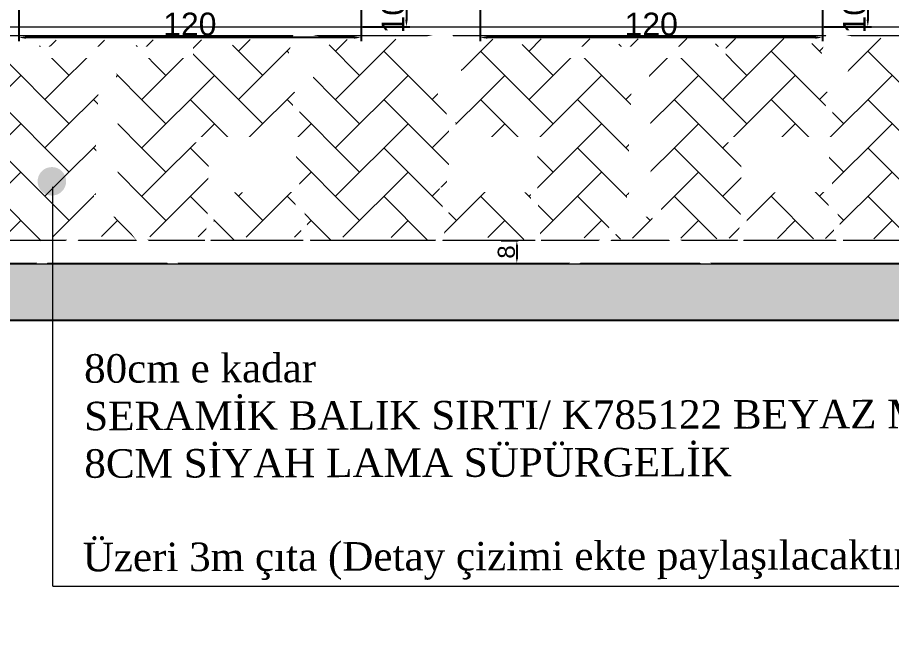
# Model space of a CAD drawing. Header units: millimetres. Extents: x 1287 to 21021, y -1522 to 4173.
# Drawn here: x 9445.7 to 9752.1, y 3149.8 to 3366.2 of the extents above; entities that cross this region are included whole.
import ezdxf

# ---------------------------------------------------------------- set-up
doc = ezdxf.new("R2010")
doc.units = ezdxf.units.MM
doc.set_wipeout_variables(frame=1)
for name, color, linetype, lineweight in [('AHŞAP', 44, 'Continuous', 25), ('BİLGİ', 2, 'Continuous', 20), ('LAMBRİ', 105, 'Continuous', 25), ('MASA', 44, 'Continuous', 25), ('SANDALYE', 42, 'Continuous', 25), ('seramik', 7, 'Continuous', 9), ('ÖLÇÜ', 40, 'Continuous', 5)]:
    doc.layers.add(name, color=color, linetype=linetype, lineweight=lineweight)
doc.layers.add('Yazı', color=7, linetype='Continuous')
doc.styles.add('OLCU', font='arial.ttf')
doc.styles.get("Standard").update_dxf_attribs({"font": 'arial.ttf'})
doc.dimstyles.new('ISO-25', dxfattribs={"dimtxt": 2.5, "dimasz": 2.5, "dimexe": 1.25, "dimexo": 0.625, "dimtad": 1, "dimtxsty": 'Standard', "dimcen": 2.5, "dimadec": 0, "dimazin": 0, "dimtfac": 1, "dimtmove": 0, "dimatfit": 3, "dimfxl": 1, "dimarcsym": 0})

# ---------------------------------------------------------------- blocks, each defined once
blk = doc.blocks.new('fdwe')
for points in [[(24701.71, 4500.31), (24690.78, 4497.91), (24697.08, 4477.75), (24699.06, 4478.3), (24701.06, 4463.09), (24699.67, 4463.09), (24699.58, 4463.03), (24699.58, 4461.33), (24699.67, 4461.27), (24701.24, 4461.27), (24701.41, 4459.15), (24699.86, 4445.47), (24697.59, 4445.47), (24697.59, 4443.77), (24699.63, 4443.77), (24694.71, 4419.8), (24694.72, 4419.7), (24694.79, 4419.6), (24694.92, 4419.54), (24696.82, 4419.53), (24696.99, 4419.8), (24702.21, 4443.77), (24729.45, 4443.73), (24730.03, 4432.6), (24732.31, 4419.92), (24732.49, 4419.65), (24732.79, 4419.54), (24733.41, 4419.54), (24733.79, 4419.72), (24733.91, 4420.04), (24732.16, 4433.72), (24731.82, 4443.09), (24731.73, 4461.27), (24737.29, 4461.27), (24737.38, 4461.33), (24737.38, 4463.03), (24737.29, 4463.09), (24703.81, 4463.09), (24701.47, 4478.89), (24706.54, 4480.04)], [(24833.39, 4500.31), (24844.31, 4497.91), (24838.01, 4477.75), (24836.03, 4478.3), (24834.03, 4463.09), (24835.42, 4463.09), (24835.52, 4463.03), (24835.52, 4461.33), (24835.42, 4461.27), (24833.85, 4461.27), (24833.68, 4459.15), (24835.24, 4445.47), (24837.51, 4445.47), (24837.5, 4443.77), (24835.47, 4443.77), (24840.38, 4419.8), (24840.37, 4419.7), (24840.31, 4419.6), (24840.17, 4419.54), (24838.27, 4419.53), (24838.1, 4419.8), (24832.88, 4443.77), (24805.65, 4443.73), (24805.07, 4432.6), (24802.78, 4419.92), (24802.61, 4419.65), (24802.3, 4419.54), (24801.69, 4419.54), (24801.3, 4419.72), (24801.19, 4420.04), (24802.94, 4433.72), (24803.27, 4443.09), (24803.36, 4461.27), (24797.81, 4461.27), (24797.71, 4461.33), (24797.72, 4463.03), (24797.81, 4463.09), (24831.28, 4463.09), (24833.62, 4478.89), (24828.55, 4480.04)]]:
    blk.add_wipeout(points).translate(0, 0, 13.99).dxf.layer = 'SANDALYE'
blk.add_wipeout([(24737.83, 4494.76), (24737.83, 4490.76), (24797.83, 4490.76), (24797.83, 4494.76)]).dxf.layer = 'MASA'
for points in [[(24729.25, 4461.27), (24729.47, 4445.47), (24702.58, 4445.47), (24704.23, 4459.15), (24704.06, 4461.27)], [(24805.84, 4461.27), (24805.62, 4445.47), (24832.51, 4445.47), (24830.86, 4459.15), (24831.03, 4461.27)]]:
    blk.add_wipeout(points).translate(0, 0, 13.99).dxf.layer = 'SANDALYE'
blk.add_wipeout([(24763.56, 4490.76), (24763.56, 4486.8), (24772.11, 4486.8), (24772.11, 4490.76)]).dxf.layer = 'MASA'
blk.add_wipeout([(24771.72, 4486.8), (24770.93, 4485.4), (24764.75, 4485.4), (24763.94, 4486.8)]).dxf.layer = 'MASA'
blk.add_wipeout([(24764.74, 4485.33), (24764.74, 4485.4), (24770.93, 4485.4), (24770.93, 4485.33)]).dxf.layer = 'MASA'
blk.add_wipeout([(24770.93, 4485.33), (24771.17, 4485.33), (24771.17, 4484.77), (24764.78, 4484.77), (24764.42, 4484.77), (24764.42, 4485.33), (24764.74, 4485.33)]).dxf.layer = 'MASA'
blk.add_wipeout([(24764.78, 4484.77), (24764.75, 4483.45), (24770.91, 4483.45), (24770.93, 4484.77)]).dxf.layer = 'MASA'
blk.add_wipeout([(24764.75, 4483.45), (24764.68, 4483.45), (24764.68, 4483.38), (24770.93, 4483.38), (24770.92, 4483.45), (24770.91, 4483.45)]).dxf.layer = 'MASA'
blk.add_wipeout([(24770.86, 4483.38), (24771.11, 4483.38), (24771.11, 4482.82), (24764.72, 4482.82), (24764.36, 4482.82), (24764.36, 4483.38), (24764.68, 4483.38)]).dxf.layer = 'MASA'
blk.add_wipeout([(24764.96, 4482.82), (24770.71, 4482.82), (24771.5, 4466.36), (24764.17, 4466.36)]).dxf.layer = 'MASA'
blk.add_wipeout([(24764.17, 4466.36), (24764.17, 4466.29), (24771.5, 4466.29), (24771.5, 4466.36)]).translate(0, 0, 13.99).dxf.layer = 'MASA'
blk.add_wipeout([(24764.17, 4466.29), (24763.89, 4466.3), (24763.89, 4465.73), (24771.53, 4465.73), (24771.89, 4465.73), (24771.89, 4466.29), (24771.5, 4466.29)]).translate(0, 0, 13.99).dxf.layer = 'MASA'
blk.add_wipeout([(24764.33, 4465.73), (24764.07, 4464.04), (24771.6, 4464.04), (24771.33, 4465.73)]).translate(0, 0, 13.99).dxf.layer = 'MASA'
blk.add_wipeout([(24764.07, 4464.04), (24763.86, 4464.04), (24763.86, 4463.97), (24771.81, 4463.97), (24771.81, 4464.04)]).translate(0, 0, 13.99).dxf.layer = 'MASA'
blk.add_wipeout([(24763.86, 4463.97), (24763.61, 4463.97), (24763.6, 4462.92), (24771.81, 4462.92), (24772.07, 4462.92), (24772.1, 4463.97), (24771.81, 4463.97)]).translate(0, 0, 13.99).dxf.layer = 'MASA'
blk.add_wipeout([(24763.86, 4462.92), (24763.86, 4462.71), (24771.81, 4462.71), (24771.81, 4462.92)]).translate(0, 0, 13.99).dxf.layer = 'MASA'
blk.add_wipeout([(24763.86, 4462.71), (24764.03, 4454.85), (24764.38, 4445.96), (24771.29, 4445.96), (24771.81, 4462.71)]).translate(0, 0, 13.99).dxf.layer = 'MASA'
blk.add_wipeout([(24764.38, 4445.96), (24763.78, 4442.75), (24771.88, 4442.75), (24771.29, 4445.96)]).translate(0, 0, 13.99).dxf.layer = 'MASA'
blk.add_wipeout([(24763.78, 4442.75), (24763.21, 4442.75), (24763.21, 4440.2), (24772.45, 4440.2), (24772.45, 4442.75)]).translate(0, 0, 13.99).dxf.layer = 'MASA'
blk.add_wipeout([(24763.21, 4440.2), (24761.33, 4440.2), (24761.33, 4439.2), (24774.33, 4439.2), (24774.33, 4440.2)]).translate(0, 0, 13.99).dxf.layer = 'MASA'
blk.add_wipeout([(24761.33, 4439.2), (24755.18, 4428.13), (24742.92, 4418.76), (24746.52, 4418.76), (24756.51, 4425.46), (24763.96, 4435.2), (24763.96, 4439.2)]).translate(0, 0, 13.99).dxf.layer = 'MASA'
blk.add_wipeout([(24763.96, 4439.2), (24771.71, 4439.2), (24771.71, 4435.2), (24763.96, 4435.2)]).translate(0, 0, 13.99).dxf.layer = 'MASA'
blk.add_wipeout([(24774.33, 4439.2), (24780.48, 4428.13), (24792.74, 4418.76), (24789.15, 4418.76), (24779.16, 4425.46), (24771.71, 4435.2), (24771.71, 4439.2)]).translate(0, 0, 13.99).dxf.layer = 'MASA'
blk = doc.blocks.new('*D264')
at = {"layer": 'Defpoints', "color": 0, "transparency": 16777216}
for p in [(9614.61, 3287.98), (9614.61, 3279.98), (9620.73, 3279.98)]:
    blk.add_point(p, dxfattribs=at)
at = {"layer": 'ÖLÇÜ', "color": 0, "lineweight": -2, "transparency": 16777216}
for p, q in [((9615.21, 3287.98), (9621.23, 3287.98)), ((9620.73, 3286.48), (9620.73, 3281.48)), ((9615.21, 3279.98), (9621.23, 3279.98))]:
    blk.add_line(p, q, dxfattribs=at)
at = {"layer": 'ÖLÇÜ', "color": 0, "transparency": 16777216}
for points in [[(9620.48, 3286.48), (9620.98, 3286.48), (9620.73, 3287.98)], [(9620.48, 3281.48), (9620.98, 3281.48), (9620.73, 3279.98)]]:
    blk.add_solid(points, dxfattribs=at)
at = {"layer": 'ÖLÇÜ', "color": 0, "lineweight": 0, "transparency": 16777216, "insert": (9617.06, 3283.98), "char_height": 6, "attachment_point": 5, "rotation": 90}
blk.add_mtext('8', dxfattribs=at)
blk = doc.blocks.new('*D266')
at = {"layer": 'Defpoints', "color": 0, "transparency": 16777216}
for p in [(9607.85, 3372.98), (9727.85, 3372.98), (9607.85, 3359.2)]:
    blk.add_point(p, dxfattribs=at)
at = {"layer": 'ÖLÇÜ', "color": 0, "lineweight": -2, "transparency": 16777216}
for p, q in [((9607.85, 3372.35), (9607.85, 3357.95)), ((9727.85, 3372.35), (9727.85, 3357.95)), ((9725.35, 3359.2), (9610.35, 3359.2))]:
    blk.add_line(p, q, dxfattribs=at)
at = {"layer": 'ÖLÇÜ', "color": 0, "transparency": 16777216}
for points in [[(9610.35, 3359.62), (9610.35, 3358.79), (9607.85, 3359.2)], [(9725.35, 3359.62), (9725.35, 3358.79), (9727.85, 3359.2)]]:
    blk.add_solid(points, dxfattribs=at)
at = {"layer": 'ÖLÇÜ', "color": 0, "lineweight": 0, "transparency": 16777216, "insert": (9667.85, 3363.88), "char_height": 8, "attachment_point": 5}
blk.add_mtext('120', dxfattribs=at)
blk = doc.blocks.new('*D270')
at = {"layer": 'Defpoints', "color": 0, "transparency": 16777216}
for p in [(9446.1, 3372.98), (9566.1, 3372.98), (9446.1, 3359.2)]:
    blk.add_point(p, dxfattribs=at)
at = {"layer": 'ÖLÇÜ', "color": 0, "lineweight": -2, "transparency": 16777216}
for p, q in [((9446.1, 3372.35), (9446.1, 3357.95)), ((9566.1, 3372.35), (9566.1, 3357.95)), ((9563.6, 3359.2), (9448.6, 3359.2))]:
    blk.add_line(p, q, dxfattribs=at)
at = {"layer": 'ÖLÇÜ', "color": 0, "transparency": 16777216}
for points in [[(9448.6, 3359.62), (9448.6, 3358.79), (9446.1, 3359.2)], [(9563.6, 3359.62), (9563.6, 3358.79), (9566.1, 3359.2)]]:
    blk.add_solid(points, dxfattribs=at)
at = {"layer": 'ÖLÇÜ', "color": 0, "lineweight": 0, "transparency": 16777216, "insert": (9506.1, 3363.88), "char_height": 8, "attachment_point": 5}
blk.add_mtext('120', dxfattribs=at)
blk = doc.blocks.new('*D273')
at = {"layer": 'Defpoints', "color": 0, "transparency": 16777216}
for p in [(9727.85, 3372.98), (9727.85, 3362.94), (9743.77, 3362.94)]:
    blk.add_point(p, dxfattribs=at)
at = {"layer": 'ÖLÇÜ', "color": 0, "lineweight": -2, "transparency": 16777216}
for p, q in [((9728.48, 3372.98), (9745.02, 3372.98)), ((9743.77, 3370.48), (9743.77, 3365.44)), ((9728.48, 3362.94), (9745.02, 3362.94))]:
    blk.add_line(p, q, dxfattribs=at)
at = {"layer": 'ÖLÇÜ', "color": 0, "transparency": 16777216}
for points in [[(9743.36, 3370.48), (9744.19, 3370.48), (9743.77, 3372.98)], [(9743.36, 3365.44), (9744.19, 3365.44), (9743.77, 3362.94)]]:
    blk.add_solid(points, dxfattribs=at)
at = {"layer": 'ÖLÇÜ', "color": 0, "lineweight": 0, "transparency": 16777216, "insert": (9739.09, 3366.89), "char_height": 8, "attachment_point": 5, "rotation": 90}
blk.add_mtext('{\\fArial|b0|i0|c162|p34;10}', dxfattribs=at)
blk = doc.blocks.new('*D274')
at = {"layer": 'Defpoints', "color": 0, "transparency": 16777216}
for p in [(9566.1, 3372.98), (9566.1, 3362.94), (9582.02, 3362.94)]:
    blk.add_point(p, dxfattribs=at)
at = {"layer": 'ÖLÇÜ', "color": 0, "lineweight": -2, "transparency": 16777216}
for p, q in [((9566.73, 3372.98), (9583.27, 3372.98)), ((9582.02, 3370.48), (9582.02, 3365.44)), ((9566.73, 3362.94), (9583.27, 3362.94))]:
    blk.add_line(p, q, dxfattribs=at)
at = {"layer": 'ÖLÇÜ', "color": 0, "transparency": 16777216}
for points in [[(9581.6, 3370.48), (9582.44, 3370.48), (9582.02, 3372.98)], [(9581.6, 3365.44), (9582.44, 3365.44), (9582.02, 3362.94)]]:
    blk.add_solid(points, dxfattribs=at)
at = {"layer": 'ÖLÇÜ', "color": 0, "lineweight": 0, "transparency": 16777216, "insert": (9577.34, 3366.89), "char_height": 8, "attachment_point": 5, "rotation": 90}
blk.add_mtext('{\\fArial|b0|i0|c162|p34;10}', dxfattribs=at)

msp = doc.modelspace()

# ---------------------------------------------------------------- hatches: boundary and pattern name
h = msp.add_hatch(color=256)
h.dxf.hatch_style = 1
h.paths.add_polyline_path([(10598.775, 584.53), (10598.775, 4059.675), (5942.638, 4059.675), (5942.638, 584.53)])
h.paths.add_polyline_path([(5962.638, 604.53), (5962.638, 4039.675), (10578.775, 4039.675), (10578.775, 604.53)], flags=16)
h.paths.add_polyline_path([(6519.893, 778.27), (6520.667, 3865.935), (6536.057, 3865.935), (6535.283, 778.27)], flags=0)
h.paths.add_polyline_path([(6015.638, 1487.424), (6015.635, 1502.885), (6468.358, 1502.885), (6468.358, 1487.495)], flags=0)
h.paths.add_polyline_path([(6080.278, 1558.408), (6080.278, 1881.292), (6183.601, 1881.292), (6183.601, 1558.408)], flags=0)
h.paths.add_polyline_path([(6071.667, 1891.8), (6037.227, 1891.8), (6054.447, 1921.935)], flags=0)
h.paths.add_polyline_path([(6015.635, 1969.703), (6015.638, 1985.164), (6468.358, 1985.093), (6468.358, 1969.703)], flags=0)
h.paths.add_polyline_path([(6015.521, 2302.178), (6015.523, 2317.639), (6468.243, 2317.568), (6468.243, 2302.178)], flags=0)
h.paths.add_polyline_path([(6015.556, 2537.898), (6015.558, 2553.359), (6468.278, 2553.288), (6468.278, 2537.898)], flags=0)
h.paths.add_polyline_path([(6015.591, 2763.088), (6015.594, 2778.549), (6468.313, 2778.478), (6468.313, 2763.088)], flags=0)
h.paths.add_polyline_path([(6015.635, 2988.278), (6015.638, 3003.739), (6468.358, 3003.668), (6468.358, 2988.278)], flags=0)
h.paths.add_polyline_path([(6015.635, 3269.753), (6015.638, 3285.214), (6468.358, 3285.143), (6468.358, 3269.753)], flags=0)
h.paths.add_polyline_path([(6015.635, 3569.858), (6015.638, 3585.319), (6468.358, 3585.248), (6468.358, 3569.858)], flags=0)
h.paths.add_polyline_path([(6011.198, 802.859), (6502.295, 802.859), (6502.295, 1366.204), (6011.198, 1366.204)], flags=8)
h.paths.add_polyline_path([(6032.866, 1386.231), (6154.175, 1386.231), (6154.175, 1444.648), (6032.866, 1444.648)], flags=8)
h.paths.add_polyline_path([(6083.249, 2022.59), (6419.744, 2022.59), (6419.744, 2188.638), (6083.249, 2188.638)], flags=8)
h.paths.add_polyline_path([(6032.989, 3510.142), (6274.583, 3510.142), (6274.583, 3568.56), (6032.989, 3568.56)], flags=8)
h.paths.add_polyline_path([(6192.211, 1890.769), (6318.904, 1890.769), (6318.904, 1916.599), (6192.211, 1916.599)], flags=8)
h.paths.add_polyline_path([(6096.728, 1889.902), (6173.401, 1889.902), (6173.401, 1915.733), (6096.728, 1915.733)], flags=8)
h.paths.add_polyline_path([(6219.686, 3657.173), (6505.428, 3657.173), (6505.428, 3704.638), (6219.686, 3704.638)], flags=8)
h = msp.add_hatch(color=256)
h.dxf.hatch_style = 1
h.paths.add_polyline_path([(9961.62, 3594.978), (9961.62, 3614.978), (8961.553, 3614.978), (8961.553, 3259.978), (9981.62, 3259.978), (9981.62, 3279.978), (8976.559, 3279.978), (8976.559, 3594.978)])
at = {"layer": 'seramik', "lineweight": 0}
h = msp.add_hatch(dxfattribs=at)
h.set_pattern_fill('AR-HBONE', color=256, scale=3)
h.set_pattern_definition([(45, (-127342602.98, -141991499.365), (1e-15, 16.9705627485), [36, -12]), (135, (-127342594.495, -141991490.88), (1e-15, 16.9705627485), [36, -12])])
h.paths.add_polyline_path([(9926.62, 3356.978), (9375.233, 3356.978), (9375.233, 3287.978), (9926.62, 3287.978)])

# ---------------------------------------------------------------- linework, layer by layer
msp.add_lwpolyline([(8976.559, 3279.978), (9981.62, 3279.978), (9981.62, 3259.978), (8961.553, 3259.978), (8961.553, 3614.978), (9961.62, 3614.978), (9961.62, 3594.978), (8976.559, 3594.978)], close=True)
at = {"layer": 'AHŞAP', "lineweight": 0}
for points in [[(9375.233, 3362.978), (9926.62, 3362.921)], [(9375.233, 3359.978), (9926.62, 3359.978)], [(9926.62, 3287.978), (9377.951, 3287.978)]]:
    msp.add_lwpolyline(points, dxfattribs=at)
at = {"layer": 'BİLGİ', "color": 1, "ltscale": 2}
msp.add_lwpolyline([(9458.046, 3166.809), (9857.048, 3166.809)], dxfattribs=at)
at = {"layer": 'LAMBRİ', "lineweight": 9}
msp.add_lwpolyline([(9926.62, 3279.978), (9377.951, 3279.978)], dxfattribs=at)

# ---------------------------------------------------------------- texts
at = {"layer": 'Yazı', "color": 1, "lineweight": 0, "char_height": 10, "attachment_point": 1, "rotation": 0.14234, "style": 'OLCU'}
for s, insert in [('{\\fTimes New Roman|b0|i0|c162|p18;\\C244;80cm e kadar \\PSERAMİK BALIK SIRTI/ K785122 BEYAZ MAT 10X30cm\\P8CM SİYAH LAMA SÜPÜRGELİK}', (9469.003, 3248.121)), ('{\\fTimes New Roman|b0|i0|c162|p18;\\C244;Üzeri 3m çıta (Detay çizimi ekte paylaşılacaktır)}', (9468.513, 3181.973))]:
    msp.add_mtext_dynamic_manual_height_columns(s, width=712.94007, gutter_width=54.485, heights=[0], dxfattribs=dict(at, insert=insert))

# ---------------------------------------------------------------- dimensions: what is measured, and where the dimension line sits
at = {"layer": 'ÖLÇÜ', "lineweight": 0}
dim = msp.add_linear_dim(base=(9582.02, 3362.941), p1=(9566.102, 3372.978), p2=(9566.102, 3362.941), angle=90, text='{\\fArial|b0|i0|c162|p34;10}', dimstyle='ISO-25', override={"dimtxt": 8}, dxfattribs=at)
dim.commit()
dim.dimension.update_dxf_attribs({"geometry": '*D274', "text_midpoint": (9582.02, 3366.891), "dimtype": 160})

# ---------------------------------------------------------------- next in the draw order: block references
for p in [(-15290.683, -1138.78), (-15103.859, -1138.78)]:
    msp.add_blockref('fdwe', p)

# ---------------------------------------------------------------- next in the draw order: hatches: boundary and pattern name
h = msp.add_hatch(color=256)
h.dxf.hatch_style = 1
h.paths.add_polyline_path([(9452.715, 3308.775, 1), (9462.715, 3308.775, 1)])

# ---------------------------------------------------------------- next in the draw order: linework, layer by layer
at = {"layer": 'BİLGİ', "color": 1, "ltscale": 2}
msp.add_lwpolyline([(9458.046, 3166.809), (9458.046, 3306.867)], dxfattribs=at)

# ---------------------------------------------------------------- next in the draw order: dimensions: what is measured, and where the dimension line sits
at = {"layer": 'ÖLÇÜ', "lineweight": 0}
for base, p1, p2, picture, middle in [((9446.102, 3359.204), (9566.102, 3372.978), (9446.102, 3372.978), '*D270', (9506.102, 3359.204)), ((9607.854, 3359.204), (9727.854, 3372.978), (9607.854, 3372.978), '*D266', (9667.854, 3359.204))]:
    dim = msp.add_linear_dim(base=base, p1=p1, p2=p2, dimstyle='ISO-25', override={"dimtxt": 8}, dxfattribs=at)
    dim.commit()
    dim.dimension.update_dxf_attribs({"geometry": picture, "text_midpoint": middle, "dimtype": 160})
dim = msp.add_linear_dim(base=(9743.772, 3362.941), p1=(9727.854, 3372.978), p2=(9727.854, 3362.941), angle=90, text='{\\fArial|b0|i0|c162|p34;10}', dimstyle='ISO-25', override={"dimtxt": 8}, dxfattribs=at)
dim.commit()
dim.dimension.update_dxf_attribs({"geometry": '*D273', "text_midpoint": (9743.772, 3366.891), "dimtype": 160})
dim = msp.add_linear_dim(base=(9620.729, 3279.978), p1=(9614.61, 3287.978), p2=(9614.61, 3279.978), angle=90, dimstyle='ISO-25', override={"dimtxt": 6, "dimasz": 1.5, "dimexe": 0.5, "dimexo": 0.6}, dxfattribs=at)
dim.commit()
dim.dimension.update_dxf_attribs({"geometry": '*D264', "text_midpoint": (9617.063, 3283.978)})

doc.saveas('drawing.dxf')
